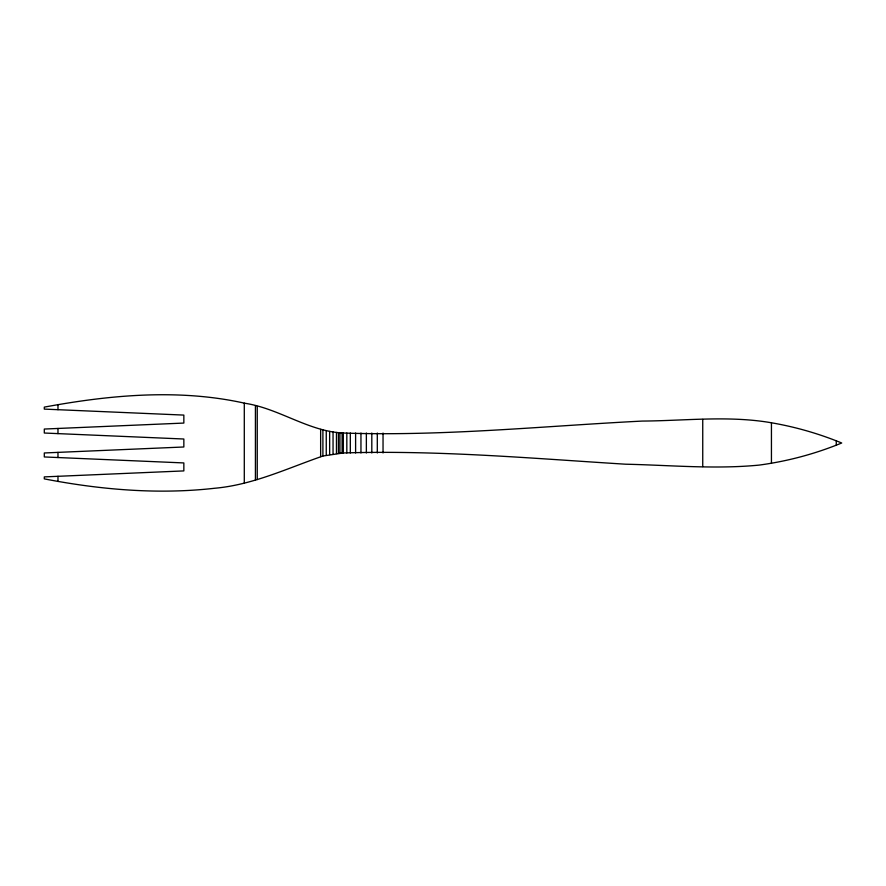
<?xml version="1.0" encoding="UTF-8"?>
<svg xmlns="http://www.w3.org/2000/svg" width="886" height="886" viewBox="0 0 886 886"><rect width="100%" height="100%" fill="white"/><g stroke="black" fill="none" stroke-linecap="round" stroke-linejoin="round"><path stroke-width="1.33" d="M322.903 456.013C287.33 468.329 252.754 484.919 214.622 488.264C157.863 494.72 100.218 489.681 44.3 478.883L44.3 476.889L183.845 470.909L183.845 462.935L44.3 456.954L44.3 452.967L183.845 446.987L183.845 439.013L44.3 433.032L44.3 429.045L183.845 423.065L183.845 415.091L44.3 409.11L44.3 407.117C110.174 394.923 179.016 388.522 245.012 403.285C279.245 408.512 308.406 431.427 343.325 433.032C443.221 436.421 542.653 426.133 642.272 421.071C683.97 420.784 726.132 415.711 767.564 422.135C792.97 426.199 817.9 433.221 841.7 443C815.253 453.876 787.421 461.318 759.08 465.106C714.78 469.403 670.071 465.172 625.66 464.209C531.633 458.35 437.651 450.033 343.325 452.967L322.903 456.013L322.903 429.987M342.107 453.056L342.107 432.955L339.537 432.756M340.346 453.189L338.43 453.344L338.43 432.656M339.925 432.8L339.936 453.233L343.325 452.967L343.325 433.032M836.273 440.84L836.273 445.16M771.44 422.799L771.44 463.201M702.742 419.399L702.742 466.601M383.04 433.032L383.04 452.967M377.303 433.032L377.303 452.967M371.81 433.032L371.81 452.967M366.361 433.032L366.361 452.967M360.956 433.032L360.956 452.967M355.607 433.032L355.607 452.967M350.313 433.032L350.313 452.967M346.825 433.032L346.825 452.967M336.459 432.457L336.459 453.543M333.047 432.003L333.047 453.997M329.647 431.438L329.647 454.562M326.258 430.762L326.258 455.238M320.643 429.378L320.643 456.622M257.25 406.43L257.25 479.57M255.423 405.91L255.423 480.09M244.292 403.13L244.292 482.87M57.978 404.537L57.978 409.697M57.978 428.459L57.978 433.619M57.978 452.381L57.978 457.541M57.978 476.303L57.978 481.463"/></g></svg>
